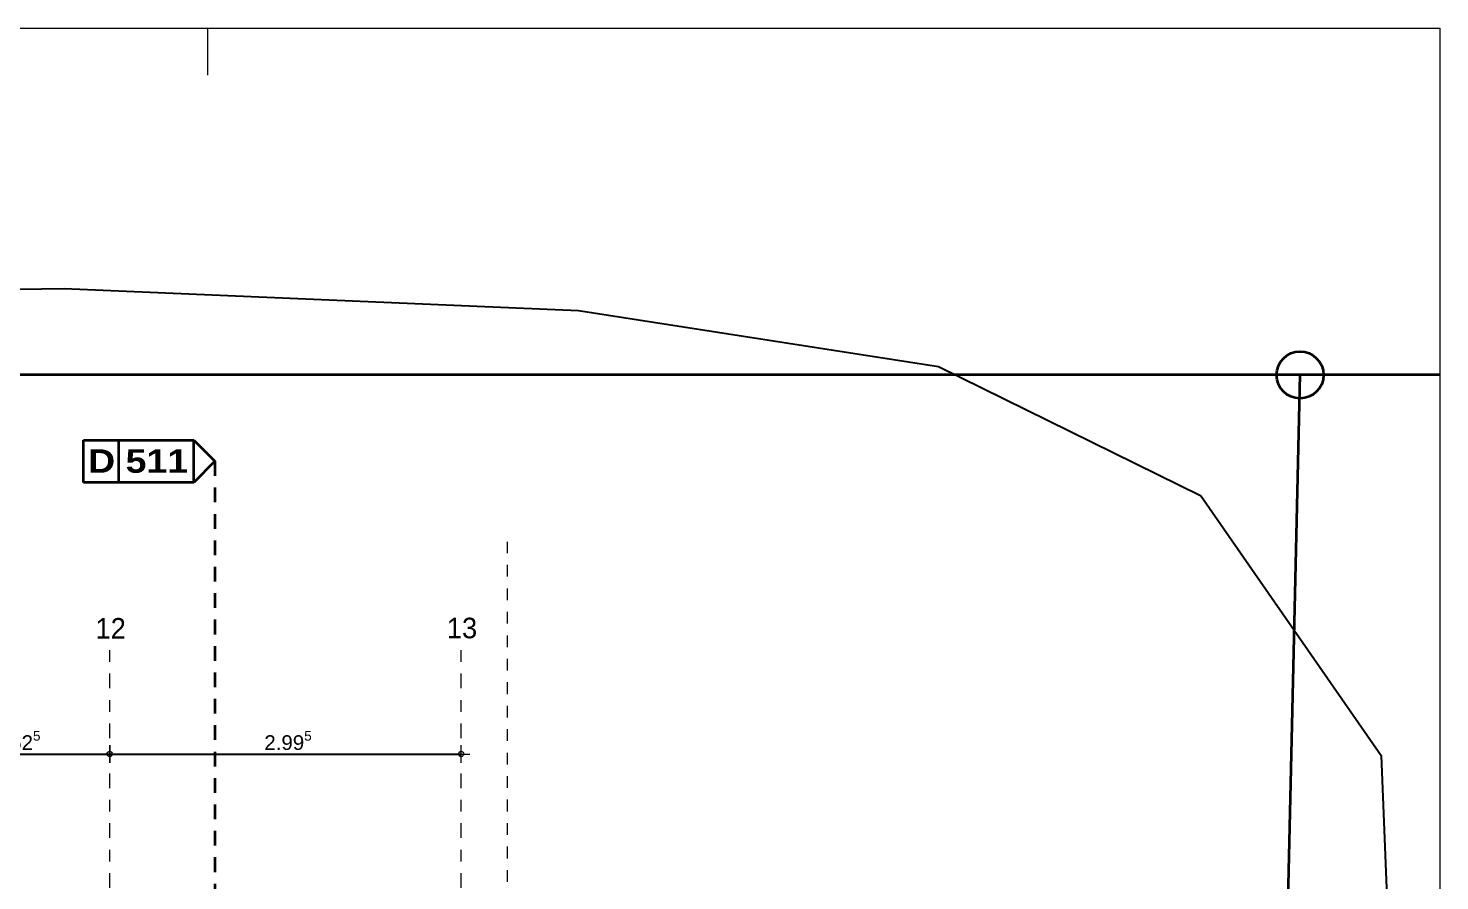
# Model space of a CAD drawing. Header units: metres. Extents: x -117 to -12, y 122 to 163.
# Drawn here: x -24.07 to -12.04, y 151.85 to 159.11 of the extents above; entities that cross this region are included whole.
import ezdxf

# ---------------------------------------------------------------- set-up
doc = ezdxf.new("R2010")
doc.units = ezdxf.units.M
doc.header["$PDMODE"] = 65
for name, pattern in [('AUSGEZOGEN', [0]), ('GETRENNT2_S10', [0.255, 0.125, -0.065, 0, -0.065]), ('STRICHLINIE_S4', [0.165, 0.125, -0.04]), ('VERDECKT2_S2', [0.09, 0.05, -0.04])]:
    doc.linetypes.add(name, pattern=pattern)
for name, color, linetype, lineweight in [('XR$1$Bauachsen_grob', 7, 'GETRENNT2_S10', 13), ('XR$1$Hilfskonstruktion', 5, 'VERDECKT2_S2', 13), ('XR$1$Parzelle', 117, 'AUSGEZOGEN', 35), ('XR$1$Plankopf', 7, 'AUSGEZOGEN', 13), ('XR$1$Schnittbegrenzung', 7, 'AUSGEZOGEN', 13), ('XR$1$Strasse__Wege', 117, 'AUSGEZOGEN', 25), ('XR$1$Werkplan-_Ausfuehrungsmasse', 7, 'AUSGEZOGEN', 13)]:
    doc.layers.add(name, color=color, linetype=linetype, lineweight=lineweight)
doc.styles.add('ARIAL', font='ARIAL.TTF')
doc.styles.add('Arial_Black', font='ariblk.ttf')
doc.dimstyles.new('_DIMSTYLE_19', dxfattribs={"dimtxt": 0.125, "dimasz": 0.15, "dimexe": 0, "dimexo": 1e-06, "dimgap": 0.0625, "dimtad": 2, "dimdec": 3, "dimrnd": 0.005, "dimzin": 4, "dimdsep": 46, "dimtxsty": 'ARIAL', "dimblk1": 'ALL_ML_KREIS', "dimblk2": 'ALL_ML_KREIS', "dimsah": 1, "dimcen": 0, "dimse1": 1, "dimse2": 1, "dimclrd": 256, "dimclre": 256, "dimclrt": 256, "dimadec": 0, "dimazin": 0, "dimtfac": 1, "dimtdec": 0, "dimtix": 1, "dimtmove": 2, "dimatfit": 3, "dimfxl": 0, "dimtzin": 0, "dimlwd": 0, "dimlwe": -1, "dimarcsym": 0})

# ---------------------------------------------------------------- blocks, each defined once
blk = doc.blocks.new('ALL_ML_KREIS')
at = {"color": 0, "linetype": 'ByBlock', "lineweight": -2}
for p, q in [((-1, 0), (0.5, 0)), ((0, -0.5), (0, 0.5))]:
    blk.add_line(p, q, dxfattribs=at)
blk.add_circle((0, 0), 0.15, dxfattribs=at)
blk = doc.blocks.new('*D72')
at = {"layer": 'DEFPOINTS'}
for p in [(-25.004, 153.848), (-23.377, 153.848), (-25.004, 152.928)]:
    blk.add_point(p, dxfattribs=at)
at = {"layer": 'XR$1$Werkplan-_Ausfuehrungsmasse', "lineweight": -2}
blk.add_line((-25.004, 152.928), (-23.377, 152.928), dxfattribs=at)
at = {"layer": 'XR$1$Werkplan-_Ausfuehrungsmasse', "xscale": 0.15, "yscale": 0.15, "zscale": 0.15, "rotation": 180}
blk.add_blockref('ALL_ML_KREIS', (-25.004, 152.928), dxfattribs=at)
at = {"layer": 'XR$1$Werkplan-_Ausfuehrungsmasse', "xscale": 0.15, "yscale": 0.15, "zscale": 0.15}
blk.add_blockref('ALL_ML_KREIS', (-23.377, 152.928), dxfattribs=at)
at = {"layer": 'XR$1$Werkplan-_Ausfuehrungsmasse', "insert": (-24.169, 153.043), "char_height": 0.125, "width": 0.625, "attachment_point": 5, "style": 'ARIAL'}
blk.add_mtext('\\A1;{\\A1;{1.62\\H0.082500;\\S5^ ;}}', dxfattribs=at)
blk = doc.blocks.new('*D73')
at = {"layer": 'DEFPOINTS'}
for p in [(-23.377, 153.848), (-20.383, 153.848), (-23.377, 152.928)]:
    blk.add_point(p, dxfattribs=at)
at = {"layer": 'XR$1$Werkplan-_Ausfuehrungsmasse', "lineweight": -2}
blk.add_line((-23.377, 152.928), (-20.383, 152.928), dxfattribs=at)
at = {"layer": 'XR$1$Werkplan-_Ausfuehrungsmasse', "xscale": 0.15, "yscale": 0.15, "zscale": 0.15, "rotation": 180}
blk.add_blockref('ALL_ML_KREIS', (-23.377, 152.928), dxfattribs=at)
at = {"layer": 'XR$1$Werkplan-_Ausfuehrungsmasse', "xscale": 0.15, "yscale": 0.15, "zscale": 0.15}
blk.add_blockref('ALL_ML_KREIS', (-20.383, 152.928), dxfattribs=at)
at = {"layer": 'XR$1$Werkplan-_Ausfuehrungsmasse', "insert": (-21.858, 153.043), "char_height": 0.125, "width": 0.625, "attachment_point": 5, "style": 'ARIAL'}
blk.add_mtext('\\A1;{\\A1;{2.99\\H0.082500;\\S5^ ;}}', dxfattribs=at)
blk = doc.blocks.new('COMPLEXOBJECT_19')
at = {"layer": 'XR$1$Parzelle', "color": 7}
for p, q in [((-13.234, 156.158), (-99.026, 156.158)), ((-13.987, 122.808), (-13.234, 156.158)), ((-12.043, 156.158), (-13.234, 156.158))]:
    blk.add_line(p, q, dxfattribs=at)
blk.add_circle((-13.234, 156.158), 0.2, dxfattribs=at)
blk = doc.blocks.new('COMPLEXOBJECT_20')
at = {"layer": 'XR$1$Bauachsen_grob', "color": 8}
for p, q in [((-23.377, 126.713), (-23.377, 153.848)), ((-20.383, 126.713), (-20.383, 153.848))]:
    blk.add_line(p, q, dxfattribs=at)
at = {"layer": 'XR$1$Bauachsen_grob', "color": 8, "linetype": 'AUSGEZOGEN', "lineweight": 13, "char_height": 0.175, "width": 0.35755, "attachment_point": 9, "style": 'ARIAL'}
for s, insert in [('\\W0.95;12', (-23.24, 153.912)), ('\\W0.95;13', (-20.246, 153.912))]:
    blk.add_mtext(s, dxfattribs=dict(at, insert=insert))
blk = doc.blocks.new('COMPLEXOBJECT_38')
at = {"layer": 'XR$1$Schnittbegrenzung', "color": 12, "lineweight": 35}
for p, q in [((-23.602, 155.603), (-22.661, 155.603)), ((-23.602, 155.243), (-23.602, 155.603)), ((-23.3, 155.243), (-23.3, 155.603)), ((-22.661, 155.603), (-22.481, 155.423)), ((-22.661, 155.243), (-22.661, 155.603)), ((-22.481, 155.423), (-22.661, 155.243)), ((-22.661, 155.243), (-23.602, 155.243)), ((-22.661, 155.243), (-23.602, 155.243))]:
    blk.add_line(p, q, dxfattribs=at)
at = {"layer": 'XR$1$Schnittbegrenzung', "color": 12, "linetype": 'STRICHLINIE_S4', "lineweight": 35}
blk.add_line((-22.481, 155.423), (-22.481, 124.692), dxfattribs=at)
at = {"layer": 'XR$1$Schnittbegrenzung', "color": 12, "lineweight": 35, "insert": (-23.562, 155.423), "char_height": 0.2, "width": 0.97, "attachment_point": 4, "style": 'Arial_Black'}
blk.add_mtext('D\\~511', dxfattribs=at)

msp = doc.modelspace()

# ---------------------------------------------------------------- linework, layer by layer
at = {"layer": 'XR$1$Hilfskonstruktion'}
msp.add_line((-19.9881, 125.0394), (-19.9881, 154.7365), dxfattribs=at)
at = {"layer": 'XR$1$Plankopf'}
for p, q in [((-117.0433, 159.1121), (-12.0433, 159.1121)), ((-22.5433, 159.1121), (-22.5433, 158.7121)), ((-12.0433, 159.1121), (-12.0433, 158.7121)), ((-12.0433, 159.1121), (-12.0433, 122.1121))]:
    msp.add_line(p, q, dxfattribs=at)
at = {"layer": 'XR$1$Strasse__Wege', "color": 7}
for p, q in [((-23.7658, 156.8916), (-43.9273, 156.6131)), ((-19.3819, 156.7033), (-23.7658, 156.8916)), ((-16.3158, 156.2277), (-19.3819, 156.7033)), ((-14.0762, 155.1252), (-16.3158, 156.2277)), ((-14.0762, 155.1252), (-12.5433, 152.9146)), ((-12.5433, 152.9146), (-12.4154, 149.801))]:
    msp.add_line(p, q, dxfattribs=at)

# ---------------------------------------------------------------- block references
at = {"layer": 'XR$1$Bauachsen_grob', "color": 8, "linetype": 'AUSGEZOGEN', "lineweight": 13}
msp.add_blockref('COMPLEXOBJECT_20', (0, 0), dxfattribs=at)
at = {"layer": 'XR$1$Parzelle', "color": 7}
msp.add_blockref('COMPLEXOBJECT_19', (0, 0), dxfattribs=at)
at = {"layer": 'XR$1$Schnittbegrenzung', "color": 12, "linetype": 'STRICHLINIE_S4', "lineweight": 35}
msp.add_blockref('COMPLEXOBJECT_38', (0, 0), dxfattribs=at)

# ---------------------------------------------------------------- dimensions: what is measured, and where the dimension line sits
at = {"layer": 'XR$1$Werkplan-_Ausfuehrungsmasse'}
for base, p1, p2, picture, middle in [((-23.3771, 152.928), (-25.0041, 153.848), (-23.3771, 153.848), '*D72', (-24.1688, 153.0427)), ((-20.3831, 152.928), (-23.3771, 153.848), (-20.3831, 153.848), '*D73', (-21.8583, 153.0427))]:
    dim = msp.add_linear_dim(base=base, p1=p1, p2=p2, dimstyle='_DIMSTYLE_19', override={"dimpost": '<>', "dimclrd": 256, "dimclre": 256, "dimclrt": 256, "dimlwd": 0, "dimlwe": 65535}, dxfattribs=at)
    dim.commit()
    dim.dimension.update_dxf_attribs({"geometry": picture, "text_midpoint": middle, "dimtype": 160})

doc.saveas('drawing.dxf')
